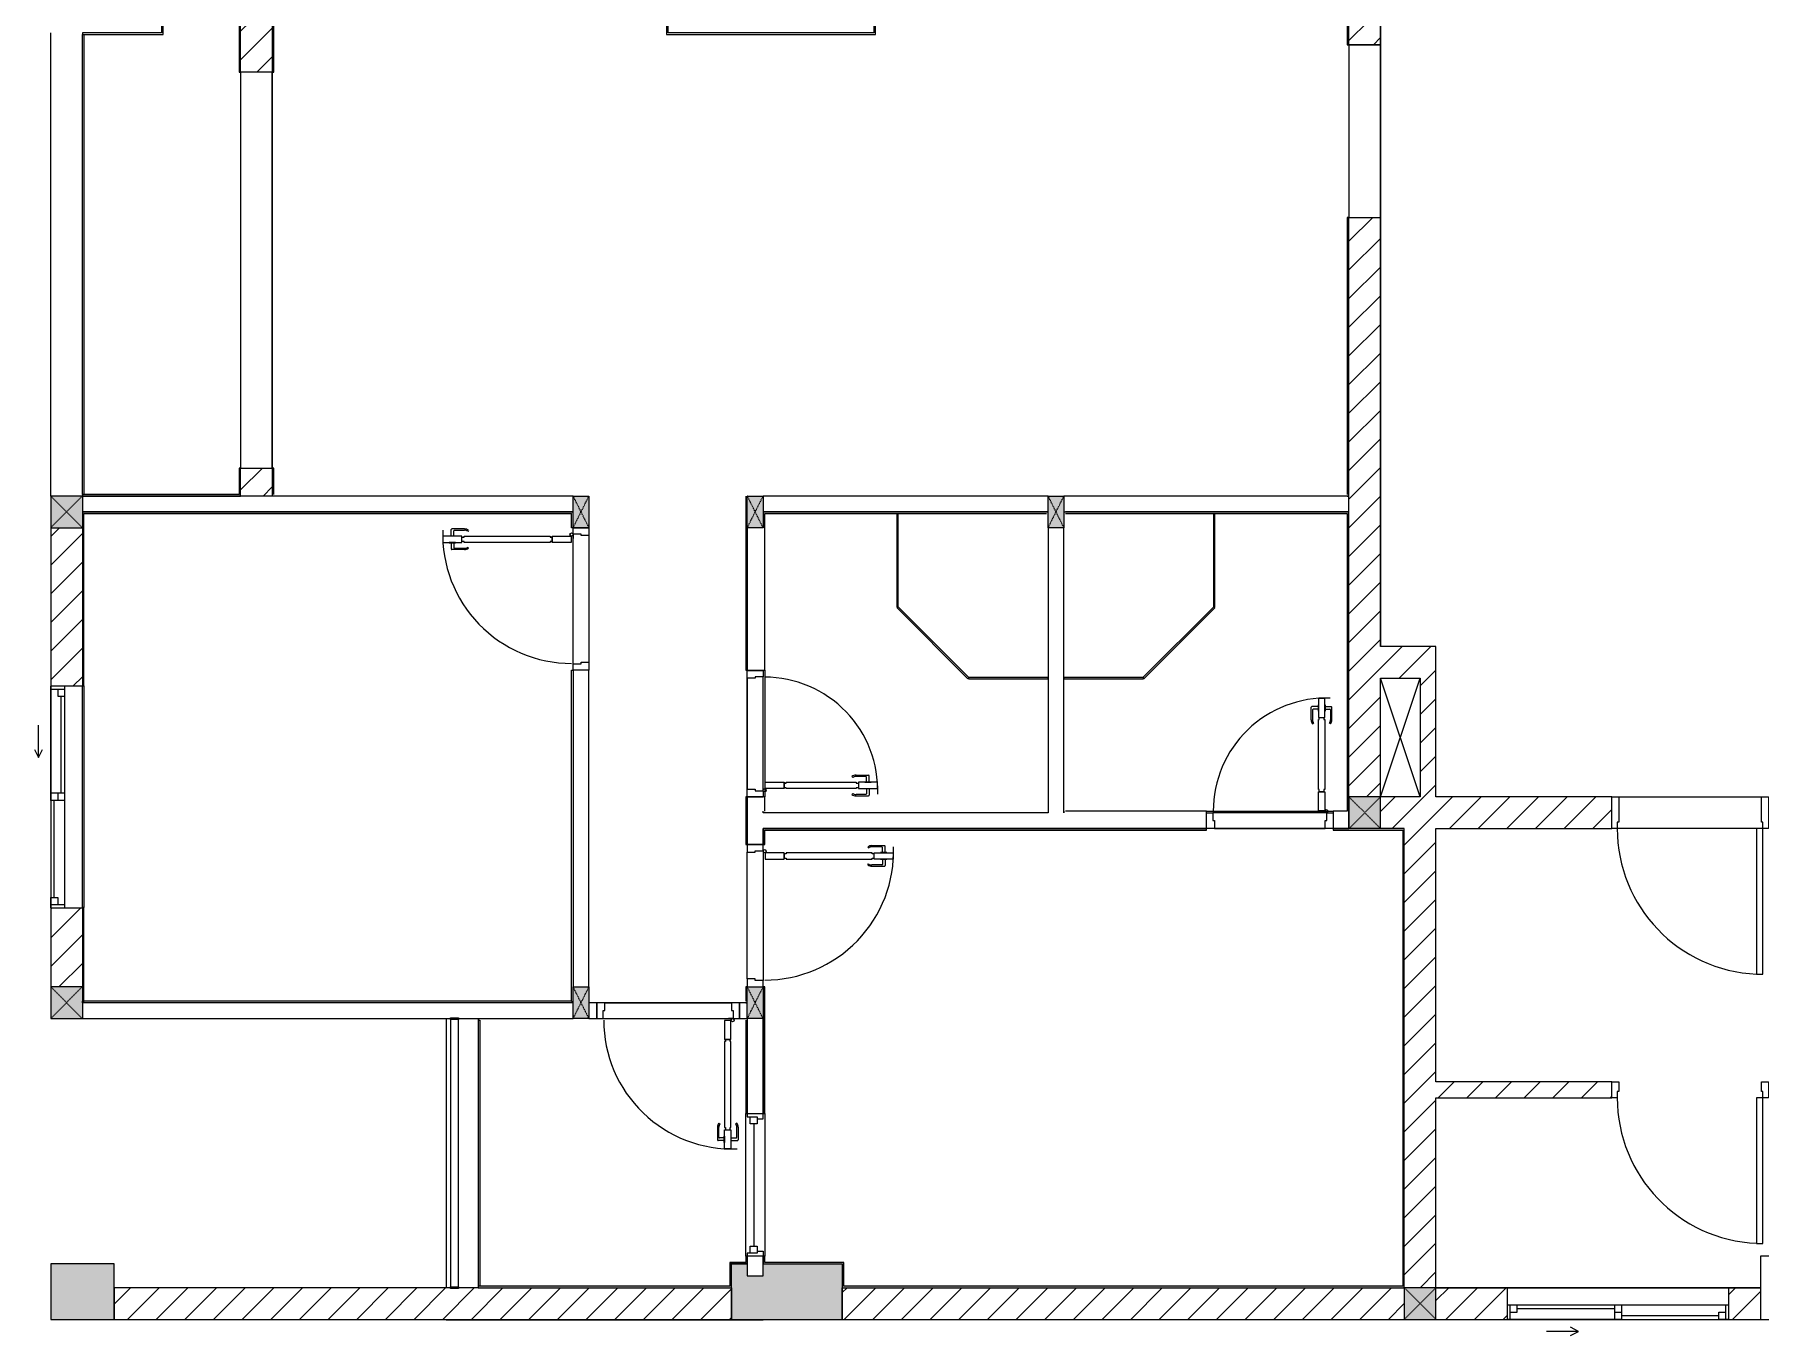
# Model space of a CAD drawing. Header units: millimetres. Extents: x 81424 to 264319, y 405 to 78637.
# Drawn here: x 170516 to 181417, y 17135 to 25352 of the extents above; entities that cross this region are included whole.
import ezdxf

# ---------------------------------------------------------------- set-up
doc = ezdxf.new("R2010")
doc.units = ezdxf.units.MM
doc.linetypes.add('IMPORT-Dash _2_', pattern=[6, 3, -3])
for name, color, linetype, lineweight in [('0-2', 130, 'Continuous', 9), ('A-DETL-GENF-7', 130, 'Continuous', 9), ('A-DOOR-2', 130, 'Continuous', 9), ('A-DOOR-FRAM-2', 130, 'Continuous', 9), ('A-FLOR-1', 130, 'Continuous', 9), ('A-FLOR-HRAL-2', 130, 'Continuous', 9), ('A-GLAZ-2', 130, 'Continuous', 9), ('A-GLAZ-CURT', 130, 'Continuous', 9), ('A-WALL-1', 130, 'Continuous', 9), ('A-WALL-PATT-4', 130, 'Continuous', 9), ('A_1404_dwg-1', 130, 'Continuous', 9), ('I-WALL', 130, 'Continuous', 9), ('I-WALL-1', 130, 'Continuous', 9), ('S-COLS-1', 130, 'Continuous', 9), ('S-COLS-2', 130, 'Continuous', 9), ('S-COLS-4', 130, 'Continuous', 9), ('S-COLS-9', 130, 'IMPORT-Dash _2_', 9), ('S-COLS-HDLN-1', 130, 'IMPORT-Dash _2_', 9)]:
    doc.layers.add(name, color=color, linetype=linetype, lineweight=lineweight)
pattern_1 = [(45, (0, 0), (-90.50967, 90.50967), [])]

# ---------------------------------------------------------------- blocks, each defined once
blk = doc.blocks.new('A_1404_dwg_NCV_TKTC_KET CAU_rvt-1-TKTC_MB HOÀN THIỆN SÀN TẦNG 3-4-4819833-KeyPlan-CH4')
at = {"layer": 'S-COLS-1'}
for points in [[(33653, 17237), (34053, 17237), (34053, 17587), (33653, 17587), (33653, 17434)], [(38653, 17237), (38653, 17587), (38153, 17587), (38153, 17512), (38053, 17512), (38053, 17587), (37953, 17587), (37953, 17237), (38153, 17237)]]:
    blk.add_hatch(color=256, dxfattribs=at).paths.add_polyline_path(points)
at = {"layer": 'A-FLOR-1'}
for p, q in [((42053, 24197), (42053, 25287)), ((42053, 20537), (42053, 21287)), ((36152, 19137), (36152, 17437)), ((36152, 17235), (38153, 17235))]:
    blk.add_line(p, q, dxfattribs=at)
at = {"layer": 'S-COLS-2'}
blk.add_line((38053, 17587), (37953, 17587), dxfattribs=at)
at = {"layer": 'S-COLS-2', "flags": 128}
for points in [[(33653, 17587), (33653, 17237), (34053, 17237), (34053, 17587)], [(44453, 17237), (44803, 17237), (44803, 17637), (44453, 17637)]]:
    blk.add_lwpolyline(points, close=True, dxfattribs=at)
blk.add_lwpolyline([(37953, 17437), (37953, 17237), (38653, 17237), (38653, 17437)], dxfattribs=at)
blk = doc.blocks.new('A_1404_dwg_DOOR_CW_01 CANH MO-PANEL KINH - DIW_01-900x2200-CỬA GỖ VÂN LAMINATE-V95-TKTC_MB HOÀN THIỆN SÀN TẦNG 3-4-4819903-KeyPlan-CH4')
at = {"layer": 'A-DETL-GENF-7'}
for p, q in [((38814, 28421), (38818, 28414)), ((38840, 28429), (38919, 28429)), ((38902, 28421), (38840, 28421)), ((38906, 28386), (38906, 28417)), ((38923, 28386), (38923, 28425)), ((38814, 28307), (38818, 28314)), ((38902, 28307), (38840, 28307)), ((38840, 28299), (38919, 28299)), ((38906, 28342), (38906, 28311)), ((38923, 28342), (38923, 28303))]:
    blk.add_line(p, q, dxfattribs=at)
at = {"layer": 'A-DETL-GENF-7', "flags": 128}
for points in [[(38285, 28344), (38285, 28384), (38165, 28384), (38165, 28344)], [(38299, 28350), (38299, 28344), (38841, 28344), (38841, 28350), (38855, 28350), (38855, 28378), (38841, 28378), (38841, 28384), (38299, 28384), (38299, 28378), (38285, 28378), (38285, 28350)], [(38975, 28384), (38975, 28344), (38855, 28344), (38855, 28384)], [(38895, 28386), (38895, 28384), (38934, 28384), (38934, 28386)], [(38895, 28342), (38895, 28344), (38934, 28344), (38934, 28342)]]:
    blk.add_lwpolyline(points, close=True, dxfattribs=at)
at = {"layer": 'A-DETL-GENF-7'}
blk.add_circle((38163, 28394), 10, dxfattribs=at)
for centre, radius, start, end in [((38163, 28394), 814, 270, 2), ((38840, 28384), 45, 90, 125), ((38840, 28384), 37, 90, 125), ((38902, 28417), 4, 0, 90), ((38919, 28425), 4, 0, 90), ((38840, 28344), 45, 235, 270), ((38840, 28344), 37, 235, 270), ((38902, 28311), 4, 270, 0), ((38919, 28303), 4, 270, 0)]:
    blk.add_arc(centre, radius, start, end, dxfattribs=at)
at = {"layer": 'A-DOOR-2'}
blk.add_line((38153, 28394), (38153, 28369), dxfattribs=at)
at = {"layer": 'A-DOOR-2', "flags": 128}
blk.add_lwpolyline([(38053, 28437), (38053, 28387), (38103, 28387), (38103, 28397), (38153, 28397), (38153, 28437)], close=True, dxfattribs=at)
blk.add_lwpolyline([(38153, 27537), (38153, 27577), (38103, 27577), (38103, 27587), (38053, 27587), (38053, 27537)], dxfattribs=at)
blk = doc.blocks.new('A_1404_dwg_DOOR_CW_01 CANH MO-PANEL KINH - DIG_02-800x2200-CỬA NHÔM KÍNH-V60-TKTC_MB HOÀN THIỆN SÀN TẦNG 3-4-4819851-KeyPlan-CH4')
at = {"layer": 'A-DETL-GENF-7'}
for p, q in [((104713, 29524), (104713, 29603)), ((104756, 29607), (104717, 29607)), ((104721, 29586), (104721, 29524)), ((104756, 29590), (104725, 29590)), ((104800, 29607), (104839, 29607)), ((104800, 29590), (104831, 29590)), ((104835, 29586), (104835, 29524)), ((104843, 29524), (104843, 29603)), ((104721, 29498), (104728, 29503)), ((104835, 29498), (104828, 29503))]:
    blk.add_line(p, q, dxfattribs=at)
at = {"layer": 'A-DETL-GENF-7', "flags": 128}
for points in [[(104798, 29659), (104758, 29659), (104758, 29539), (104798, 29539)], [(104756, 29579), (104758, 29579), (104758, 29619), (104756, 29619)], [(104800, 29579), (104798, 29579), (104798, 29619), (104800, 29619)], [(104764, 29083), (104758, 29083), (104758, 29525), (104764, 29525), (104764, 29539), (104792, 29539), (104792, 29525), (104798, 29525), (104798, 29083), (104792, 29083), (104792, 29069), (104764, 29069)], [(104758, 29069), (104798, 29069), (104798, 28949), (104758, 28949)]]:
    blk.add_lwpolyline(points, close=True, dxfattribs=at)
at = {"layer": 'A-DETL-GENF-7'}
blk.add_circle((104808, 28947), 10, dxfattribs=at)
for centre, radius, start, end in [((104808, 28947), 714, 88, 180), ((104717, 29603), 4, 90, 180), ((104725, 29586), 4, 90, 180), ((104831, 29586), 4, 0, 90), ((104839, 29603), 4, 0, 90), ((104758, 29524), 45, 180, 215), ((104758, 29524), 37, 180, 215), ((104798, 29524), 37, 325, 0), ((104798, 29524), 45, 325, 0)]:
    blk.add_arc(centre, radius, start, end, dxfattribs=at)
at = {"layer": 'A-DOOR-2'}
blk.add_line((104808, 28937), (104783, 28937), dxfattribs=at)
at = {"layer": 'A-DOOR-2', "flags": 128}
for points in [[(104051, 28837), (104051, 28937), (104091, 28937), (104091, 28887), (104101, 28887), (104101, 28837)], [(104801, 28837), (104801, 28887), (104811, 28887), (104811, 28937), (104851, 28937), (104851, 28837)]]:
    blk.add_lwpolyline(points, close=True, dxfattribs=at)
blk = doc.blocks.new('A_1404_dwg_DOOR_CW_01 CANH MO-PANEL KINH - DIW_01-900x2200-CỬA GỖ VÂN LAMINATE-553375-TKTC_MB HOÀN THIỆN SÀN TẦNG 3-4-4819841-KeyPlan-CH4')
at = {"layer": 'A-DETL-GENF-7'}
for p, q in [((49615, 40124), (49615, 40203)), ((49658, 40207), (49619, 40207)), ((49623, 40186), (49623, 40124)), ((49658, 40190), (49627, 40190)), ((49702, 40207), (49741, 40207)), ((49702, 40190), (49733, 40190)), ((49737, 40186), (49737, 40124)), ((49745, 40124), (49745, 40203)), ((49623, 40098), (49629, 40103)), ((49736, 40098), (49730, 40103))]:
    blk.add_line(p, q, dxfattribs=at)
at = {"layer": 'A-DETL-GENF-7', "flags": 128}
for points in [[(49700, 40259), (49660, 40259), (49660, 40139), (49700, 40139)], [(49658, 40179), (49660, 40179), (49660, 40219), (49658, 40219)], [(49666, 39583), (49660, 39583), (49660, 40125), (49666, 40125), (49666, 40139), (49694, 40139), (49694, 40125), (49700, 40125), (49700, 39583), (49694, 39583), (49694, 39569), (49666, 39569)], [(49702, 40179), (49700, 40179), (49700, 40219), (49702, 40219)], [(49660, 39569), (49700, 39569), (49700, 39449), (49660, 39449)]]:
    blk.add_lwpolyline(points, close=True, dxfattribs=at)
at = {"layer": 'A-DETL-GENF-7'}
blk.add_circle((49710, 39447), 10, dxfattribs=at)
for centre, radius, start, end in [((49710, 39447), 814, 88, 180), ((49619, 40203), 4, 90, 180), ((49660, 40124), 45, 180, 215), ((49627, 40186), 4, 90, 180), ((49660, 40124), 37, 180, 215), ((49700, 40124), 37, 325, 0), ((49733, 40186), 4, 0, 90), ((49700, 40124), 45, 325, 0), ((49741, 40203), 4, 0, 90)]:
    blk.add_arc(centre, radius, start, end, dxfattribs=at)
at = {"layer": 'A-DOOR-2'}
blk.add_line((49710, 39437), (49685, 39437), dxfattribs=at)
at = {"layer": 'A-DOOR-2', "flags": 128}
for points in [[(48853, 39337), (48853, 39437), (48893, 39437), (48893, 39387), (48903, 39387), (48903, 39337)], [(49703, 39337), (49703, 39387), (49713, 39387), (49713, 39437), (49753, 39437), (49753, 39337)]]:
    blk.add_lwpolyline(points, close=True, dxfattribs=at)
blk = doc.blocks.new('A_1404_dwg_M_Fixed - 900 x 1400-901191-TKTC_MB HOÀN THIỆN SÀN TẦNG 3-4-4819853-KeyPlan-CH4')
at = {"layer": 'A-GLAZ-2'}
blk.add_line((107014, 28878), (107788, 28878), dxfattribs=at)
at = {"layer": 'A-GLAZ-2', "flags": 128}
for points in [[(106983, 28900), (106983, 28937), (106951, 28937)], [(106951, 28837), (106970, 28837), (106970, 28900), (107014, 28900), (107014, 28856), (106970, 28856)], [(107832, 28856), (107788, 28856), (107788, 28900), (107832, 28900), (107832, 28837), (107849, 28837)], [(107819, 28900), (107819, 28937), (107851, 28937)]]:
    blk.add_lwpolyline(points, dxfattribs=at)
blk = doc.blocks.new('A_1404_dwg_Railing - 50 x 10mm-901205-TKTC_MB HOÀN THIỆN SÀN TẦNG 3-4-4819863-KeyPlan-CH4')
at = {"layer": 'A-FLOR-HRAL-2', "flags": 128}
blk.add_lwpolyline([(107983, 24612), (107983, 24562), (107973, 24562), (107973, 24612)], close=True, dxfattribs=at)
blk = doc.blocks.new('A_1404_dwg_Railing - Railing-884108-TKTC_MB HOÀN THIỆN SÀN TẦNG 3-4-4819906-KeyPlan-CH4')
at = {"layer": 'A-FLOR-HRAL-2'}
for p, q in [((36178, 19132), (36178, 17444)), ((36228, 17444), (36228, 19132))]:
    blk.add_line(p, q, dxfattribs=at)
at = {"rotation": 270.0000000000007}
for p in [(11616, 127115), (11616, 125416)]:
    blk.add_blockref('A_1404_dwg_Railing - 50 x 10mm-901205-TKTC_MB HOÀN THIỆN SÀN TẦNG 3-4-4819863-KeyPlan-CH4', p, dxfattribs=at)
blk = doc.blocks.new('A_1404_dwg_System Panel - Glazed-901218-TKTC_MB HOÀN THIỆN SÀN TẦNG 3-4-4819900-KeyPlan-CH4')
at = {"layer": 'A-GLAZ-CURT'}
blk.add_hatch(color=256, dxfattribs=at).paths.add_polyline_path([(41008, 64949), (41003, 65540), (40998, 65536), (40998, 64949)])
blk.add_line((41008, 64949), (41008, 65540), dxfattribs=at)
at = {"layer": 'A-GLAZ-CURT', "flags": 128}
blk.add_lwpolyline([(40998, 65538), (40998, 64949), (41008, 64949)], dxfattribs=at)
blk = doc.blocks.new('A_1404_dwg_System Panel - Glazed-901219-TKTC_MB HOÀN THIỆN SÀN TẦNG 3-4-V100-KeyPlan-CH4')
at = {"layer": 'A-GLAZ-CURT'}
blk.add_hatch(color=256, dxfattribs=at).paths.add_polyline_path([(39447, 29483), (39450, 29494), (39003, 29934), (38999, 29931), (39409, 29521)])
blk.add_line((38999, 29931), (39447, 29483), dxfattribs=at)
at = {"layer": 'A-GLAZ-CURT', "flags": 128}
blk.add_lwpolyline([(39452, 29492), (39006, 29938), (38999, 29931)], dxfattribs=at)
blk = doc.blocks.new('A_1404_dwg_System Panel - Glazed-901217-TKTC_MB HOÀN THIỆN SÀN TẦNG 3-4-V101-KeyPlan-CH4')
at = {"layer": 'A-GLAZ-CURT'}
blk.add_hatch(color=256, dxfattribs=at).paths.add_polyline_path([(39454, 29482), (39953, 29482), (39953, 29492), (39450, 29487), (39450, 29482)])
at = {"layer": 'A-GLAZ-CURT', "flags": 128}
blk.add_lwpolyline([(39450, 29482), (39953, 29482), (39953, 29492), (39450, 29492)], close=True, dxfattribs=at)
blk = doc.blocks.new('A_1404_dwg_G1_SOF - BO TRU - 100x200-746114-TKTC_MB HOÀN THIỆN SÀN TẦNG 3-4-4819846-KeyPlan-CH4')
at = {"layer": 'S-COLS-1'}
blk.add_hatch(color=256, dxfattribs=at).paths.add_polyline_path([(49953, 40037), (49953, 40237), (49853, 40237), (49853, 40037)])
at = {"layer": 'S-COLS-1', "flags": 128}
blk.add_lwpolyline([(49853, 40037), (49853, 40237), (49953, 40237), (49953, 40037)], close=True, dxfattribs=at)
at = {"layer": 'S-COLS-HDLN-1'}
for p, q in [((49953, 40037), (49853, 40237)), ((49853, 40037), (49953, 40237))]:
    blk.add_line(p, q, dxfattribs=at)
blk = doc.blocks.new('A_1404_dwg_DOOR_CW_01 CANH MO-PANEL KINH - DIG_01-900x2200-CỬA NHÔM KÍNH-901226-TKTC_MB HOÀN THIỆN SÀN TẦNG 3-4-4819905-KeyPlan-CH4')
at = {"layer": 'A-DETL-GENF-7'}
for p, q in [((37865, 26650), (37865, 26570)), ((37873, 26676), (37879, 26671)), ((37873, 26587), (37873, 26650)), ((37986, 26676), (37980, 26671)), ((37987, 26587), (37987, 26650)), ((37995, 26650), (37995, 26570)), ((37908, 26566), (37869, 26566)), ((37908, 26583), (37877, 26583)), ((37952, 26583), (37983, 26583)), ((37952, 26566), (37991, 26566))]:
    blk.add_line(p, q, dxfattribs=at)
at = {"layer": 'A-DETL-GENF-7', "flags": 128}
for points in [[(37910, 27205), (37950, 27205), (37950, 27325), (37910, 27325)], [(37916, 27191), (37910, 27191), (37910, 26649), (37916, 26649), (37916, 26635), (37944, 26635), (37944, 26649), (37950, 26649), (37950, 27191), (37944, 27191), (37944, 27205), (37916, 27205)], [(37950, 26515), (37910, 26515), (37910, 26635), (37950, 26635)], [(37908, 26595), (37910, 26595), (37910, 26555), (37908, 26555)], [(37952, 26595), (37950, 26595), (37950, 26555), (37952, 26555)]]:
    blk.add_lwpolyline(points, close=True, dxfattribs=at)
at = {"layer": 'A-DETL-GENF-7'}
blk.add_circle((37960, 27327), 10, dxfattribs=at)
for centre, radius, start, end in [((37960, 27327), 814, 180, 272), ((37910, 26650), 45, 145, 180), ((37910, 26650), 37, 145, 180), ((37950, 26650), 37, 0, 35), ((37950, 26650), 45, 0, 35), ((37869, 26570), 4, 180, 270), ((37877, 26587), 4, 180, 270), ((37983, 26587), 4, 270, 0), ((37991, 26570), 4, 270, 0)]:
    blk.add_arc(centre, radius, start, end, dxfattribs=at)
at = {"layer": 'A-DOOR-2'}
blk.add_line((37960, 27337), (37935, 27337), dxfattribs=at)
at = {"layer": 'A-DOOR-2', "flags": 128}
for points in [[(37153, 27437), (37103, 27437), (37103, 27337), (37143, 27337), (37143, 27387), (37153, 27387)], [(38003, 27437), (37953, 27437), (37953, 27387), (37963, 27387), (37963, 27337), (38003, 27337)]]:
    blk.add_lwpolyline(points, close=True, dxfattribs=at)
blk = doc.blocks.new('A_1404_dwg_System Panel - Glazed-901212-TKTC_MB HOÀN THIỆN SÀN TẦNG 3-4-V102-KeyPlan-CH4')
at = {"layer": 'A-GLAZ-CURT'}
blk.add_hatch(color=256, dxfattribs=at).paths.add_polyline_path([(40551, 29482), (40555, 29487), (40551, 29492), (40053, 29492), (40053, 29482)])
at = {"layer": 'A-GLAZ-CURT', "flags": 128}
blk.add_lwpolyline([(40553, 29492), (40053, 29492), (40053, 29482), (40555, 29482)], dxfattribs=at)
blk = doc.blocks.new('A_1404_dwg_System Panel - Glazed-901210-TKTC_MB HOÀN THIỆN SÀN TẦNG 3-4-4819895-KeyPlan-CH4')
at = {"layer": 'A-GLAZ-CURT'}
blk.add_hatch(color=256, dxfattribs=at).paths.add_polyline_path([(38999, 64949), (39008, 64949), (39003, 65540), (38998, 65540), (38998, 64949)])
blk.add_line((39008, 64949), (39008, 65538), dxfattribs=at)
at = {"layer": 'A-GLAZ-CURT', "flags": 128}
blk.add_lwpolyline([(38998, 65540), (38998, 64949), (39008, 64949)], dxfattribs=at)
blk = doc.blocks.new('A_1404_dwg_System Panel - Glazed-901211-TKTC_MB HOÀN THIỆN SÀN TẦNG 3-4-V103-KeyPlan-CH4')
at = {"layer": 'A-GLAZ-CURT'}
blk.add_hatch(color=256, dxfattribs=at).paths.add_polyline_path([(40558, 29483), (41003, 29934), (40998, 29936), (40555, 29487)])
at = {"layer": 'A-GLAZ-CURT', "flags": 128}
blk.add_lwpolyline([(40999, 29938), (40551, 29490), (40558, 29483), (41006, 29931)], close=True, dxfattribs=at)
blk = doc.blocks.new('A_1404_dwg_Railing - Railing-915892-TKTC_MB HOÀN THIỆN SÀN TẦNG 3-4-4819921-KeyPlan-CH4')
at = {"layer": 'A-FLOR-HRAL-2'}
blk.add_line((33853, 19237), (33853, 19247), dxfattribs=at)
at = {"layer": 'A-FLOR-HRAL-2', "flags": 128}
for points in [[(36952, 22327), (36952, 22237), (36942, 22237), (36942, 22327)], [(36953, 19237), (36943, 19247), (36943, 21337), (36953, 21337)], [(36943, 19247), (33863, 19247), (33853, 19237)]]:
    blk.add_lwpolyline(points, dxfattribs=at)
blk = doc.blocks.new('A_1404_dwg_NCV_TKTC_TANG 3 - 4_rvt-1-TKTC_MB HOÀN THIỆN SÀN TẦNG 3-4-4819943-KeyPlan-CH4')
at = {"layer": 'A-WALL-PATT-4'}
h = blk.add_hatch(color=256, dxfattribs=at)
h.paths.add_polyline_path([(34853, 22447), (34853, 22614), (34843, 22612), (34843, 22447)])
h.paths.add_polyline_path([(34853, 25114), (34853, 25437), (34843, 25435), (34843, 25114)])
h = blk.add_hatch(color=256, dxfattribs=at)
h.paths.add_polyline_path([(35053, 22447), (35063, 22447), (35063, 22614), (35053, 22612)])
h.paths.add_polyline_path([(35053, 25114), (35063, 25114), (35063, 25427), (35053, 25427), (35053, 25215)])
h = blk.add_hatch(color=256, dxfattribs=at)
h.paths.add_polyline_path([(41843, 22437), (41853, 22437), (41853, 24197), (41843, 24197)])
h.paths.add_polyline_path([(41843, 25287), (41853, 25287), (41853, 25437), (41843, 25437), (41843, 25287)])
for points in [[(34843, 22437), (34853, 22437), (34853, 22447), (33853, 22447), (33853, 22437), (34842, 22437)], [(33863, 22327), (36953, 22327), (36953, 22337), (33863, 22337)], [(42203, 17437), (42203, 20327), (42193, 20327), (42193, 17437)], [(37953, 17587), (38043, 17587), (38043, 17597), (37943, 17597), (37943, 17587), (37953, 17587)], [(37953, 17447), (37953, 17587), (37943, 17587), (37943, 17447)], [(38163, 17587), (38653, 17587), (38653, 17597), (38153, 17597), (38153, 17587)], [(38663, 17447), (38663, 17597), (38653, 17597), (38653, 17447)], [(37943, 17437), (37953, 17437), (37953, 17447), (36353, 17447), (36353, 17437)], [(42053, 17437), (42193, 17437), (42193, 17447), (38653, 17447), (38653, 17437), (41753, 17437)]]:
    blk.add_hatch(color=256, dxfattribs=at).paths.add_polyline_path(points)
h = blk.add_hatch(color=256, dxfattribs=at)
h.paths.add_polyline_path([(38043, 19237), (38053, 19237), (38053, 19337), (38043, 19337)])
h.paths.add_polyline_path([(38053, 20237), (38053, 20537), (38043, 20537), (38043, 20237)])
h.paths.add_polyline_path([(38053, 21337), (38053, 22437), (38043, 22437), (38043, 21337)])
h = blk.add_hatch(color=256, dxfattribs=at)
h.paths.add_polyline_path([(33863, 19247), (33863, 19839), (33853, 19837), (33853, 19247)])
h.paths.add_polyline_path([(33853, 21239), (33863, 21239), (33863, 22337), (33853, 22337), (33853, 21337)])
h = blk.add_hatch(color=256, dxfattribs=at)
h.paths.add_polyline_path([(38653, 20327), (40953, 20327), (40953, 20337), (38153, 20337), (38153, 20327), (38653, 20327)])
h.paths.add_polyline_path([(41853, 20327), (42203, 20327), (42203, 20337), (41753, 20337), (41753, 20327)])
h = blk.add_hatch(color=256, dxfattribs=at)
h.paths.add_polyline_path([(38153, 17597), (38163, 17597), (38163, 17637), (38153, 17637)])
h.paths.add_polyline_path([(38163, 18537), (38163, 19337), (38153, 19337), (38153, 18537)])
h.paths.add_polyline_path([(38153, 20237), (38163, 20237), (38163, 20327), (38153, 20327)])
h = blk.add_hatch(color=256, dxfattribs=at)
h.paths.add_polyline_path([(38053, 17587), (38053, 17637), (38043, 17637), (38043, 17587)])
h.paths.add_polyline_path([(38053, 18537), (38053, 19127), (38043, 19127), (38043, 18537)])
at = {"layer": 'A-FLOR-1'}
for p, q in [((41852, 25287), (41852, 24197)), ((35053, 22447), (35053, 22437)), ((39003, 22325), (39003, 22327)), ((41003, 22327), (41003, 22325)), ((36953, 21377), (36953, 22197)), ((37053, 22187), (37053, 21387)), ((38153, 20577), (38153, 21297)), ((41713, 20437), (40993, 20437)), ((41703, 20337), (41003, 20337)), ((41003, 20337), (41703, 20337)), ((38053, 19387), (38053, 20187)), ((38153, 20197), (38153, 19377)), ((37143, 19137), (37963, 19137))]:
    blk.add_line(p, q, dxfattribs=at)
at = {"layer": 'A-FLOR-1', "flags": 128}
for points in [[(41853, 25287), (41853, 24197), (42052, 24197), (42052, 25287)], [(38053, 20587), (38053, 21287)], [(37153, 19237), (37953, 19237)]]:
    blk.add_lwpolyline(points, close=True, dxfattribs=at)
blk.add_lwpolyline([(35053, 25114), (34853, 25114), (34853, 22614), (35053, 22614), (35053, 25114), (35053, 22614)], dxfattribs=at)
at = {"layer": 'A-WALL-1'}
for p, q in [((33853, 22437), (33853, 22337)), ((36953, 22437), (33853, 22437)), ((39953, 22437), (38153, 22437)), ((33853, 22337), (36953, 22337)), ((38153, 22337), (39953, 22337)), ((36953, 22237), (37053, 22237)), ((36953, 21377), (36953, 22197)), ((37053, 22187), (37053, 21387)), ((38053, 22237), (38053, 21337)), ((39953, 22237), (39953, 21292)), ((40053, 21292), (40053, 22237)), ((37053, 21337), (36953, 21337)), ((36953, 21337), (36953, 19337)), ((37053, 19337), (37053, 21337)), ((38053, 21337), (38153, 21337)), ((38053, 20587), (38053, 21287)), ((39953, 21292), (39953, 21282)), ((40053, 21282), (40053, 21292)), ((40053, 20437), (40053, 21282)), ((38153, 20537), (38053, 20537)), ((38053, 20537), (38053, 20237)), ((40953, 20337), (40953, 20437)), ((41753, 20437), (41753, 20337)), ((41853, 20337), (41853, 20437)), ((38153, 20237), (38153, 20327)), ((40053, 20337), (40953, 20337)), ((41703, 20337), (41003, 20337)), ((41753, 20337), (41853, 20337)), ((38053, 20237), (38153, 20237)), ((38053, 19387), (38053, 20187)), ((38153, 20197), (38153, 19377)), ((36953, 19337), (37053, 19337)), ((33853, 19237), (33853, 19137)), ((36953, 19237), (33853, 19237)), ((37063, 19237), (37053, 19237)), ((37103, 19237), (37063, 19237)), ((37103, 19137), (37103, 19237)), ((38003, 19237), (38003, 19137)), ((38043, 19237), (38003, 19237)), ((38053, 19237), (38043, 19237)), ((33853, 19137), (36178, 19137)), ((36228, 19137), (36953, 19137)), ((36353, 19137), (36353, 17447)), ((37053, 19137), (37103, 19137)), ((38003, 19137), (38053, 19137)), ((38053, 19137), (38053, 19127)), ((38053, 19127), (38053, 18537)), ((38153, 18537), (38153, 19137)), ((38053, 18537), (38153, 18537)), ((38153, 17637), (38053, 17637)), ((38053, 17637), (38053, 17587)), ((38153, 17597), (38153, 17637)), ((36353, 17437), (36228, 17437))]:
    blk.add_line(p, q, dxfattribs=at)
at = {"layer": 'A-WALL-1', "flags": 128}
for points in [[(40053, 22337), (41853, 22337), (41853, 22437), (40053, 22437)], [(39953, 21282), (39953, 20437), (38153, 20437), (38153, 20447)], [(38153, 20327), (38153, 20337), (40053, 20337)], [(36178, 17437), (36153, 17437), (36153, 19137)], [(38053, 17587), (38053, 17512), (38153, 17512), (38153, 17597)]]:
    blk.add_lwpolyline(points, dxfattribs=at)
at = {"layer": 'I-WALL'}
for p, q in [((33853, 22447), (33853, 25352)), ((33863, 25352), (33863, 22447)), ((38053, 21337), (38053, 22237)), ((38163, 21337), (38163, 20537)), ((33853, 19839), (33853, 21239)), ((33863, 21239), (33863, 19839)), ((38053, 20237), (38053, 20537)), ((40953, 20447), (41753, 20447)), ((38153, 20327), (38153, 20237)), ((40953, 20337), (40053, 20337)), ((41853, 20337), (41753, 20337)), ((38053, 18537), (38053, 19127)), ((38153, 19137), (38153, 18537)), ((38043, 17637), (38043, 18537)), ((38163, 18537), (38163, 17637)), ((38053, 17587), (38053, 17637)), ((38153, 17637), (38153, 17597))]:
    blk.add_line(p, q, dxfattribs=at)
at = {"layer": 'I-WALL', "flags": 128}
blk.add_lwpolyline([(36353, 19127), (36363, 19127), (36363, 17447)], dxfattribs=at)
at = {"layer": 'I-WALL-1'}
for p, q in [((33853, 22337), (33853, 22237)), ((40053, 20447), (40053, 20437)), ((42053, 20337), (41853, 20337)), ((33853, 19337), (33853, 19247)), ((38043, 19237), (38053, 19237))]:
    blk.add_line(p, q, dxfattribs=at)
at = {"layer": 'I-WALL-1', "flags": 128}
for points in [[(34353, 25362), (33853, 25362), (33853, 25352), (34363, 25352), (34363, 25362), (34363, 25427), (34843, 25427), (34843, 25114), (34853, 25114), (34853, 25437), (34843, 25437), (34353, 25437), (34353, 25427)], [(38863, 25437), (38853, 25437), (38853, 25362), (37553, 25362), (37553, 25427), (37553, 25437), (35053, 25437), (35053, 25427), (35053, 25114), (35063, 25114), (35063, 25427), (37543, 25427), (37543, 25352), (37553, 25352), (38863, 25352), (38863, 25362), (38863, 25427), (41843, 25427), (41843, 25287), (41853, 25287), (41853, 25437), (41843, 25437)]]:
    blk.add_lwpolyline(points, close=True, dxfattribs=at)
for points in [[(41843, 22437), (41853, 22437), (41853, 24197), (41843, 24197), (41843, 22447)], [(33853, 22437), (34853, 22437), (34853, 22447), (34853, 22614), (34843, 22614), (34843, 22447)], [(35063, 22447), (35063, 22614), (35053, 22614), (35053, 22447)], [(34843, 22447), (33853, 22447), (33853, 22437)], [(38043, 22437), (38043, 21337), (38053, 21337)], [(36953, 22337), (33863, 22337), (33853, 22337)], [(33853, 22237), (33853, 21239), (33863, 21239), (33863, 22327), (36943, 22327)], [(39953, 22337), (38163, 22337), (38153, 22337)], [(38153, 21337), (38163, 21337), (38163, 22327), (39943, 22327)], [(41853, 20437), (41853, 20447), (41853, 22327), (41853, 22337), (40063, 22337)], [(40063, 22327), (41843, 22327), (41843, 20447), (41753, 20447), (41753, 20437)], [(38053, 20537), (38043, 20537), (38043, 20237), (38053, 20237)], [(38163, 20447), (38163, 20537), (38153, 20537)], [(40953, 20437), (40953, 20447), (40063, 20447)], [(38153, 20237), (38163, 20237), (38163, 20327), (40953, 20327), (40953, 20337)], [(40053, 20337), (38153, 20337), (38153, 20327)], [(41753, 20337), (41753, 20327), (42193, 20327), (42193, 17447), (38663, 17447), (38663, 17597), (38653, 17597), (38163, 17597), (38163, 17637), (38153, 17637)], [(38153, 17597), (38153, 17587), (38653, 17587), (38653, 17447), (38653, 17437), (42193, 17437), (42203, 17437), (42203, 20327), (42203, 20337), (42053, 20337)], [(33863, 19247), (33863, 19839), (33853, 19839), (33853, 19337)], [(38053, 19337), (38043, 19337), (38043, 19247)], [(38153, 18537), (38163, 18537), (38163, 19337), (38153, 19337)], [(38043, 19127), (38043, 18537), (38053, 18537)], [(38053, 17637), (38043, 17637), (38043, 17597), (37943, 17597), (37943, 17587), (37943, 17447), (36353, 17447), (36353, 17437), (37953, 17437), (37953, 17447), (37953, 17587), (38043, 17587), (38053, 17587)]]:
    blk.add_lwpolyline(points, dxfattribs=at)
for name, p in [('A_1404_dwg_G1_SOF - BO TRU - 100x200-746114-TKTC_MB HOÀN THIỆN SÀN TẦNG 3-4-4819846-KeyPlan-CH4', (-12900, -17800)), ('A_1404_dwg_G1_SOF - BO TRU - 100x200-746114-TKTC_MB HOÀN THIỆN SÀN TẦNG 3-4-4819846-KeyPlan-CH4', (-11800, -17800)), ('A_1404_dwg_G1_SOF - BO TRU - 100x200-746114-TKTC_MB HOÀN THIỆN SÀN TẦNG 3-4-4819846-KeyPlan-CH4', (-9900, -17800)), ('A_1404_dwg_Railing - Railing-915892-TKTC_MB HOÀN THIỆN SÀN TẦNG 3-4-4819921-KeyPlan-CH4', (0, 0)), ('A_1404_dwg_System Panel - Glazed-901219-TKTC_MB HOÀN THIỆN SÀN TẦNG 3-4-V100-KeyPlan-CH4', (0, -8200)), ('A_1404_dwg_System Panel - Glazed-901211-TKTC_MB HOÀN THIỆN SÀN TẦNG 3-4-V103-KeyPlan-CH4', (0, -8200)), ('A_1404_dwg_System Panel - Glazed-901217-TKTC_MB HOÀN THIỆN SÀN TẦNG 3-4-V101-KeyPlan-CH4', (0, -8200)), ('A_1404_dwg_System Panel - Glazed-901212-TKTC_MB HOÀN THIỆN SÀN TẦNG 3-4-V102-KeyPlan-CH4', (0, -8200)), ('A_1404_dwg_DOOR_CW_01 CANH MO-PANEL KINH - DIG_02-800x2200-CỬA NHÔM KÍNH-V60-TKTC_MB HOÀN THIỆN SÀN TẦNG 3-4-4819851-KeyPlan-CH4', (-63098, -8500)), ('A_1404_dwg_DOOR_CW_01 CANH MO-PANEL KINH - DIW_01-900x2200-CỬA GỖ VÂN LAMINATE-V95-TKTC_MB HOÀN THIỆN SÀN TẦNG 3-4-4819903-KeyPlan-CH4', (0, -8200)), ('A_1404_dwg_G1_SOF - BO TRU - 100x200-746114-TKTC_MB HOÀN THIỆN SÀN TẦNG 3-4-4819846-KeyPlan-CH4', (-12900, -20900)), ('A_1404_dwg_G1_SOF - BO TRU - 100x200-746114-TKTC_MB HOÀN THIỆN SÀN TẦNG 3-4-4819846-KeyPlan-CH4', (-11800, -20900)), ('A_1404_dwg_DOOR_CW_01 CANH MO-PANEL KINH - DIG_01-900x2200-CỬA NHÔM KÍNH-901226-TKTC_MB HOÀN THIỆN SÀN TẦNG 3-4-4819905-KeyPlan-CH4', (0, -8200)), ('A_1404_dwg_Railing - Railing-884108-TKTC_MB HOÀN THIỆN SÀN TẦNG 3-4-4819906-KeyPlan-CH4', (0, 0))]:
    blk.add_blockref(name, p)
for name, p, rotation in [('A_1404_dwg_System Panel - Glazed-901218-TKTC_MB HOÀN THIỆN SÀN TẦNG 3-4-4819900-KeyPlan-CH4', (80005, 87274), 180), ('A_1404_dwg_System Panel - Glazed-901210-TKTC_MB HOÀN THIỆN SÀN TẦNG 3-4-4819895-KeyPlan-CH4', (80005, 87274), 180), ('A_1404_dwg_DOOR_CW_01 CANH MO-PANEL KINH - DIW_01-900x2200-CỬA GỖ VÂN LAMINATE-553375-TKTC_MB HOÀN THIỆN SÀN TẦNG 3-4-4819841-KeyPlan-CH4', (76390, -27516), 90), ('A_1404_dwg_DOOR_CW_01 CANH MO-PANEL KINH - DIG_02-800x2200-CỬA NHÔM KÍNH-V60-TKTC_MB HOÀN THIỆN SÀN TẦNG 3-4-4819851-KeyPlan-CH4', (9216, 125387), 270), ('A_1404_dwg_M_Fixed - 900 x 1400-901191-TKTC_MB HOÀN THIỆN SÀN TẦNG 3-4-4819853-KeyPlan-CH4', (9216, 125487), 270)]:
    blk.add_blockref(name, p, dxfattribs=dict(rotation=rotation))
blk = doc.blocks.new('A_1404_dwg_1_FAMILY RVT - W01-WxH 1400x1400xmm-389822-TKTC_MB HOÀN THIỆN SÀN TẦNG 3-4-4819949-KeyPlan-CH4')
at = {"layer": 'A-GLAZ-2'}
for p, q in [((50001, 78313), (50204, 78313)), ((49052, 78237), (49052, 78037)), ((49072, 78237), (49072, 78148)), ((49116, 78215), (49730, 78215)), ((49730, 78237), (49775, 78237)), ((49775, 78192), (49730, 78192)), ((49775, 78170), (50389, 78170)), ((50433, 78237), (50433, 78148))]:
    blk.add_line(p, q, dxfattribs=at)
at = {"layer": 'A-GLAZ-2', "flags": 128}
for points in [[(50052, 78339), (50001, 78313), (50052, 78288)], [(50452, 78037), (50452, 78237), (49052, 78237), (49116, 78237)], [(49730, 78148), (49730, 78237), (49116, 78237), (49116, 78192), (49072, 78192)], [(49775, 78148), (49775, 78237), (50433, 78237), (50452, 78237)], [(50433, 78192), (50389, 78192), (50389, 78148)], [(49052, 78148), (49072, 78148), (49730, 78148), (49775, 78148), (50389, 78148), (50452, 78148)]]:
    blk.add_lwpolyline(points, dxfattribs=at)
blk = doc.blocks.new('A_1404_dwg_1_FAMILY RVT - W01-WxH 1400x1400xmm-V4-TKTC_MB HOÀN THIỆN SÀN TẦNG 3-4-4819953-KeyPlan-CH4')
at = {"layer": 'A-GLAZ-2'}
for p, q in [((127253, 75616), (127164, 75616)), ((127230, 75572), (127230, 74958)), ((127186, 74913), (127186, 74299)), ((127208, 74913), (127208, 74958)), ((127253, 74958), (127253, 74913)), ((127329, 74687), (127329, 74484)), ((127253, 74254), (127164, 74254))]:
    blk.add_line(p, q, dxfattribs=at)
at = {"layer": 'A-GLAZ-2', "flags": 128}
for points in [[(127253, 75635), (127053, 75635), (127053, 74235), (127253, 74235), (127253, 75635), (127253, 75572)], [(127164, 75635), (127164, 75616), (127164, 74958), (127164, 74913), (127164, 74299), (127164, 74235)], [(127164, 74958), (127253, 74958), (127253, 75572), (127208, 75572), (127208, 75616)], [(127164, 74913), (127253, 74913), (127253, 74254), (127253, 74235)], [(127354, 74636), (127329, 74687), (127303, 74636)], [(127208, 74254), (127208, 74299), (127164, 74299)]]:
    blk.add_lwpolyline(points, dxfattribs=at)
blk = doc.blocks.new('A_1404_dwg_G1_SOF - BO TRU - 200x200-3054293-TKTC_MB HOÀN THIỆN SÀN TẦNG 3-4-4819986-KeyPlan-CH4')
at = {"layer": 'S-COLS-9'}
blk.add_hatch(color=256, dxfattribs=at).paths.add_polyline_path([(41853, 71512), (42053, 71512), (42052, 71712), (41853, 71712)])
at = {"layer": 'S-COLS-4', "flags": 128}
blk.add_lwpolyline([(42053, 71712), (41853, 71712), (41853, 71512), (42053, 71512)], close=True, dxfattribs=at)
at = {"layer": 'S-COLS-HDLN-1'}
for p, q in [((42053, 71712), (41853, 71512)), ((41853, 71712), (42053, 71512))]:
    blk.add_line(p, q, dxfattribs=at)
blk = doc.blocks.new('A_1404_dwg_G1_SOF - BO TRU - 200x200-V12-TKTC_MB HOÀN THIỆN SÀN TẦNG 3-4-4819991-KeyPlan-CH4')
at = {"layer": 'S-COLS-9'}
blk.add_hatch(color=256, dxfattribs=at).paths.add_polyline_path([(42053, 20337), (42053, 20537), (41853, 20537), (41853, 20337)])
at = {"layer": 'S-COLS-4', "flags": 128}
blk.add_lwpolyline([(42053, 20337), (42053, 20537), (41853, 20537), (41853, 20337)], dxfattribs=at)
at = {"layer": 'S-COLS-HDLN-1'}
for p, q in [((42053, 20537), (41853, 20337)), ((41853, 20537), (42053, 20337))]:
    blk.add_line(p, q, dxfattribs=at)
blk = doc.blocks.new('A_1404_dwg_G1_SOF - BO TRU - 200x200-V8-TKTC_MB HOÀN THIỆN SÀN TẦNG 3-4-4819987-KeyPlan-CH4')
at = {"layer": 'S-COLS-9'}
blk.add_hatch(color=256, dxfattribs=at).paths.add_polyline_path([(46553, 71512), (46753, 71512), (46753, 71712), (46553, 71712), (46553, 71512)])
at = {"layer": 'S-COLS-4', "flags": 128}
blk.add_lwpolyline([(46753, 71712), (46553, 71712), (46553, 71512), (46753, 71512)], dxfattribs=at)
at = {"layer": 'S-COLS-HDLN-1'}
for p, q in [((46753, 71712), (46553, 71512)), ((46553, 71712), (46753, 71512))]:
    blk.add_line(p, q, dxfattribs=at)
blk = doc.blocks.new('A_1404_dwg_FD_04 - FD_04-900x2200mm-2435752-TKTC_MB HOÀN THIỆN SÀN TẦNG 3-4-4820048-KeyPlan-CH4')
at = {"layer": 'A-DETL-GENF-7', "flags": 128}
blk.add_lwpolyline([(44468, 19417), (44468, 20337), (44428, 20337), (44428, 19417)], close=True, dxfattribs=at)
at = {"layer": 'A-DETL-GENF-7'}
blk.add_arc((44468, 20337), 920, 180, 267.5081, dxfattribs=at)
at = {"layer": 'A-DOOR-FRAM-2', "flags": 128}
for points in [[(43548, 20337), (43513, 20337), (43513, 20537), (43558, 20537), (43558, 20377), (43548, 20377)], [(44458, 20377), (44458, 20537), (44503, 20537), (44503, 20337), (44468, 20337), (44468, 20377)]]:
    blk.add_lwpolyline(points, close=True, dxfattribs=at)
blk = doc.blocks.new('A_1404_dwg_FD_04 - FD_04-900x2200mm-4730700-TKTC_MB HOÀN THIỆN SÀN TẦNG 3-4-4820049-KeyPlan-CH4')
at = {"layer": 'A-DETL-GENF-7', "flags": 128}
blk.add_lwpolyline([(44468, 17717), (44468, 18637), (44428, 18637), (44428, 17717)], close=True, dxfattribs=at)
at = {"layer": 'A-DETL-GENF-7'}
blk.add_arc((44468, 18637), 920, 180, 267.5081, dxfattribs=at)
at = {"layer": 'A-DOOR-FRAM-2', "flags": 128}
for points in [[(43548, 18637), (43513, 18637), (43513, 18737), (43558, 18737), (43558, 18677), (43548, 18677)], [(44458, 18677), (44458, 18737), (44503, 18737), (44503, 18637), (44468, 18637), (44468, 18677)]]:
    blk.add_lwpolyline(points, close=True, dxfattribs=at)
blk = doc.blocks.new('A_1404_dwg-4819832-KeyPlan-CH4')
at = {"layer": 'A-WALL-PATT-4'}
h = blk.add_hatch(dxfattribs=at)
h.set_pattern_fill('FP_29', color=256, style=0, pattern_type=2)
h.set_pattern_definition(pattern_1)
h.paths.add_polyline_path([(35053, 22437), (35053, 22612), (34853, 22612), (34854, 22437)])
h.paths.add_polyline_path([(34854, 25114), (35053, 25114), (35053, 25437), (34853, 25437), (34853, 25114)])
h = blk.add_hatch(dxfattribs=at)
h.set_pattern_fill('FP_29', color=256, style=0, pattern_type=2)
h.set_pattern_definition(pattern_1)
h.paths.add_polyline_path([(42052, 21487), (42053, 21487), (42052, 24197), (41853, 24197), (41853, 21487)])
h.paths.add_polyline_path([(41853, 25287), (42053, 25287), (42053, 25437), (41853, 25437)])
h = blk.add_hatch(dxfattribs=at)
h.set_pattern_fill('FP_29', color=256, style=0, pattern_type=2)
h.set_pattern_definition(pattern_1)
h.paths.add_polyline_path([(33853, 19337), (33853, 19837), (33653, 19837), (33653, 19337)])
h.paths.add_polyline_path([(33653, 21237), (33853, 21239), (33853, 22237), (33653, 22237), (33653, 21239)])
h = blk.add_hatch(dxfattribs=at)
h.set_pattern_fill('FP_29', color=256, style=0, pattern_type=2)
h.set_pattern_definition(pattern_1)
h.paths.add_polyline_path([(41853, 20537), (42053, 20537), (42052, 21487), (41853, 21487), (41853, 20537)])
h = blk.add_hatch(dxfattribs=at)
h.set_pattern_fill('FP_29', color=256, style=0, pattern_type=2)
h.set_pattern_definition(pattern_1)
h.paths.add_polyline_path([(42303, 21287), (42403, 21287), (42403, 21487), (42053, 21487), (42053, 21287)])
h = blk.add_hatch(dxfattribs=at)
h.set_pattern_fill('FP_29', color=256, style=0, pattern_type=2)
h.set_pattern_definition(pattern_1)
h.paths.add_polyline_path([(42303, 20537), (42403, 20537), (42403, 21287), (42303, 21287), (42303, 21174)])
h = blk.add_hatch(dxfattribs=at)
h.set_pattern_fill('FP_29', color=256, style=0, pattern_type=2)
h.set_pattern_definition(pattern_1)
h.paths.add_polyline_path([(42403, 20337), (42403, 20537), (42053, 20537), (42053, 20337), (42303, 20337)])
h = blk.add_hatch(dxfattribs=at)
h.set_pattern_fill('FP_29', color=256, style=0, pattern_type=2)
h.set_pattern_definition(pattern_1)
h.paths.add_polyline_path([(44503, 20337), (44803, 20337), (44803, 20537), (44503, 20537)])
h.paths.add_polyline_path([(42853, 20337), (43513, 20337), (43513, 20537), (42403, 20537), (42403, 20337), (42553, 20337)])
h = blk.add_hatch(dxfattribs=at)
h.set_pattern_fill('FP_29', color=256, style=0, pattern_type=2)
h.set_pattern_definition(pattern_1)
h.paths.add_polyline_path([(42303, 17437), (42403, 17437), (42403, 20337), (42203, 20337), (42203, 17437)])
h = blk.add_hatch(dxfattribs=at)
h.set_pattern_fill('FP_29', color=256, style=0, pattern_type=2)
h.set_pattern_definition(pattern_1)
h.paths.add_polyline_path([(42403, 18637), (43513, 18637), (43513, 18737), (42403, 18737)])
h.paths.add_polyline_path([(44503, 18637), (44603, 18637), (44603, 18737), (44503, 18737)])
h = blk.add_hatch(dxfattribs=at)
h.set_pattern_fill('FP_29', color=256, style=0, pattern_type=2)
h.set_pattern_definition(pattern_1)
h.paths.add_polyline_path([(36228, 17237), (37953, 17237), (37953, 17437), (34053, 17434), (34053, 17237), (36178, 17237)])
h = blk.add_hatch(dxfattribs=at)
h.set_pattern_fill('FP_29', color=256, style=0, pattern_type=2)
h.set_pattern_definition(pattern_1)
h.paths.add_polyline_path([(39409, 17237), (42203, 17237), (42203, 17437), (38653, 17437), (38653, 17237)])
h.paths.add_polyline_path([(42553, 17237), (42553, 17437), (42403, 17437), (42403, 17237)])
h = blk.add_hatch(dxfattribs=at)
h.set_pattern_fill('FP_29', color=256, style=0, pattern_type=2)
h.set_pattern_definition(pattern_1)
h.paths.add_polyline_path([(42853, 17237), (42853, 17437), (42553, 17437), (42553, 17237)])
h.paths.add_polyline_path([(44253, 17237), (44453, 17237), (44453, 17437), (44253, 17437)])
at = {"layer": '0-2'}
for p, q in [((42053, 20538), (42303, 21287)), ((42303, 20537), (42053, 21286))]:
    blk.add_line(p, q, dxfattribs=at)
at = {"layer": 'A-FLOR-1'}
for p, q in [((42053, 25437), (42053, 21487)), ((43558, 20537), (44458, 20537)), ((44468, 20337), (43548, 20337)), ((42403, 17437), (44453, 17437))]:
    blk.add_line(p, q, dxfattribs=at)
at = {"layer": 'A-WALL-1'}
for p, q in [((33653, 22437), (33653, 25362)), ((35053, 22612), (34853, 22612)), ((33653, 22237), (33653, 21237)), ((33653, 19837), (33653, 19337)), ((37953, 17237), (37953, 17437)), ((44453, 17437), (44253, 17437)), ((42403, 17237), (42853, 17237)), ((44253, 17237), (44453, 17237))]:
    blk.add_line(p, q, dxfattribs=at)
at = {"layer": 'A-WALL-1', "flags": 128}
for points in [[(41853, 25287), (42053, 25287), (42053, 25437)], [(42853, 17437), (42403, 17437), (42403, 18637), (43513, 18637), (43513, 18737), (42403, 18737), (42403, 20337), (43513, 20337), (43513, 20537), (42403, 20537), (42403, 21487), (42053, 21487), (42053, 24197)], [(42053, 20537), (42053, 21287), (42303, 21287), (42303, 20537), (42053, 20537)], [(36153, 17437), (34053, 17437), (34053, 17237), (37953, 17237)], [(38653, 17437), (38653, 17237), (42203, 17237)]]:
    blk.add_lwpolyline(points, dxfattribs=at)
for name, p in [('A_1404_dwg_NCV_TKTC_KET CAU_rvt-1-TKTC_MB HOÀN THIỆN SÀN TẦNG 3-4-4819833-KeyPlan-CH4', (0, 0)), ('A_1404_dwg_NCV_TKTC_TANG 3 - 4_rvt-1-TKTC_MB HOÀN THIỆN SÀN TẦNG 3-4-4819943-KeyPlan-CH4', (0, 0)), ('A_1404_dwg_G1_SOF - BO TRU - 200x200-V8-TKTC_MB HOÀN THIỆN SÀN TẦNG 3-4-4819987-KeyPlan-CH4', (-12900, -49275)), ('A_1404_dwg_G1_SOF - BO TRU - 200x200-V12-TKTC_MB HOÀN THIỆN SÀN TẦNG 3-4-4819991-KeyPlan-CH4', (0, 0)), ('A_1404_dwg_FD_04 - FD_04-900x2200mm-2435752-TKTC_MB HOÀN THIỆN SÀN TẦNG 3-4-4820048-KeyPlan-CH4', (0, 0)), ('A_1404_dwg_G1_SOF - BO TRU - 200x200-V8-TKTC_MB HOÀN THIỆN SÀN TẦNG 3-4-4819987-KeyPlan-CH4', (-12900, -52375)), ('A_1404_dwg_FD_04 - FD_04-900x2200mm-4730700-TKTC_MB HOÀN THIỆN SÀN TẦNG 3-4-4820049-KeyPlan-CH4', (0, 0)), ('A_1404_dwg_G1_SOF - BO TRU - 200x200-3054293-TKTC_MB HOÀN THIỆN SÀN TẦNG 3-4-4819986-KeyPlan-CH4', (350, -54275))]:
    blk.add_blockref(name, p)
for name, p, rotation in [('A_1404_dwg_1_FAMILY RVT - W01-WxH 1400x1400xmm-389822-TKTC_MB HOÀN THIỆN SÀN TẦNG 3-4-4819949-KeyPlan-CH4', (111890, -29215), 89.9999999999999), ('A_1404_dwg_1_FAMILY RVT - W01-WxH 1400x1400xmm-V4-TKTC_MB HOÀN THIỆN SÀN TẦNG 3-4-4819953-KeyPlan-CH4', (-31383, 144490), 270)]:
    blk.add_blockref(name, p, dxfattribs=dict(rotation=rotation))

msp = doc.modelspace()

# ---------------------------------------------------------------- block references
at = {"layer": 'A_1404_dwg-1'}
msp.add_blockref('A_1404_dwg-4819832-KeyPlan-CH4', (136964.6, 0), dxfattribs=at)

doc.saveas('drawing.dxf')
